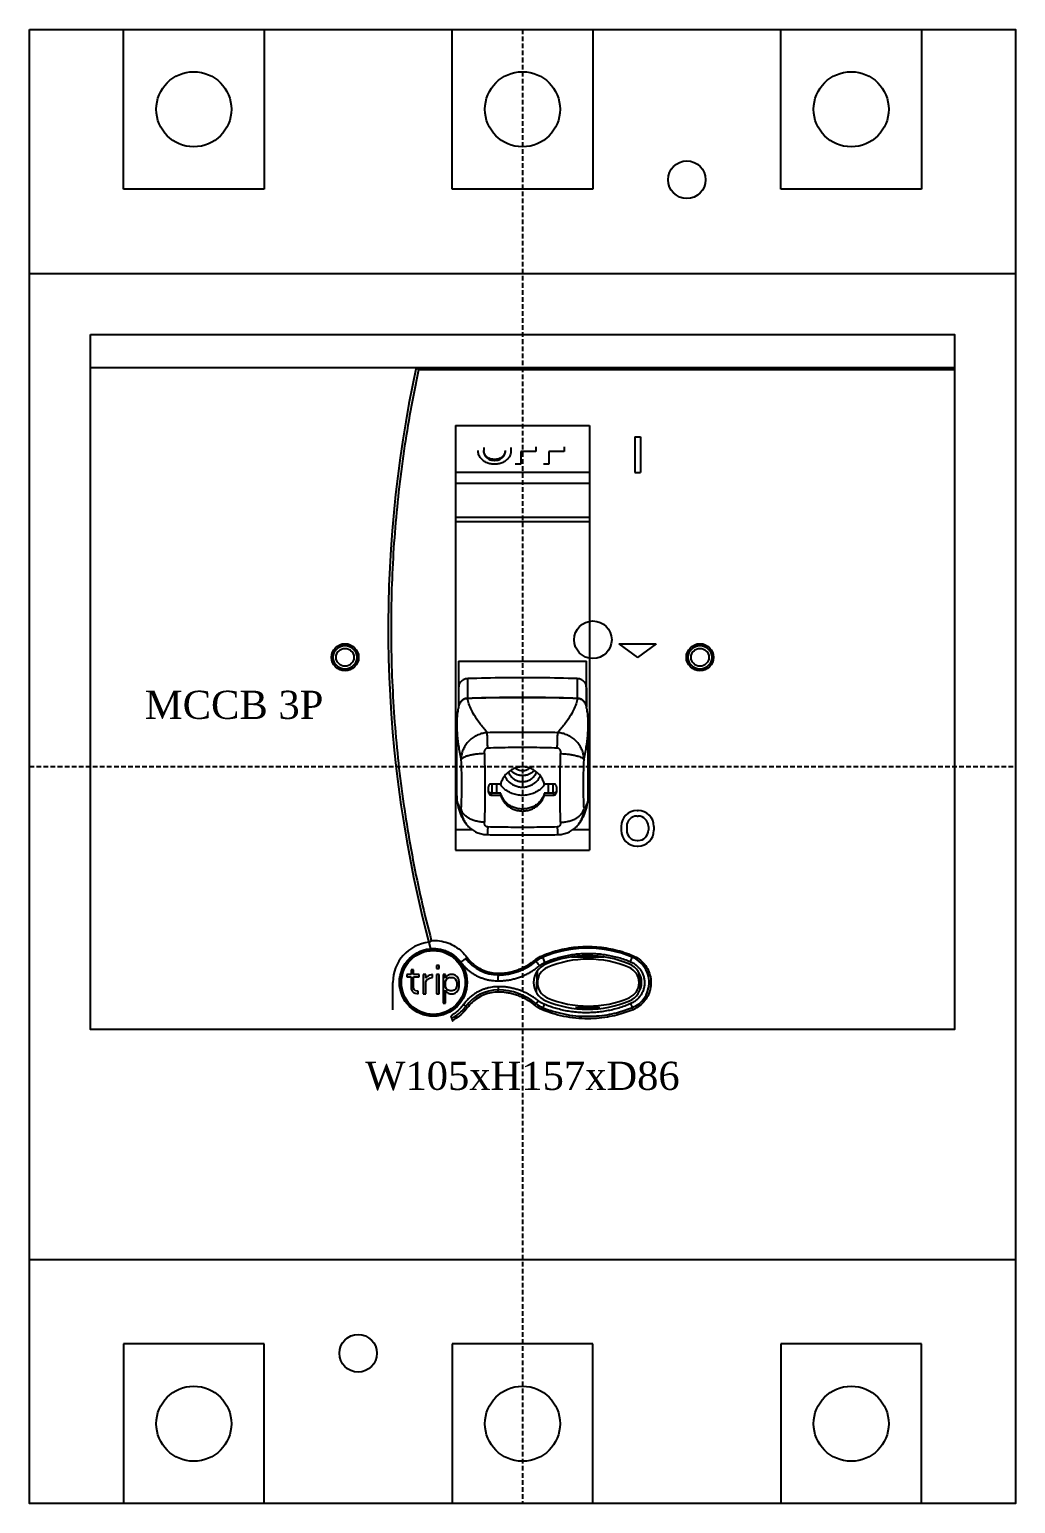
# Model space of a CAD drawing. Extents: x 0 to 105, y 0 to 157.
import ezdxf
from ezdxf.enums import TextEntityAlignment as Align

# ---------------------------------------------------------------- set-up
doc = ezdxf.new("R2010")
doc.units = 0
doc.linetypes.add('DASHED', pattern=[0.75, 0.5, -0.25])
doc.layers.add('--4N-THT. MCB-MCCB-ACB', color=124, linetype='CONTINUOUS')
doc.layers.add('--8N-THT. FIXING HOLE', color=4, linetype='CONTINUOUS')
doc.styles.add('VNI-TNR-DIM', font='times.ttf')

# ---------------------------------------------------------------- blocks, each defined once
blk = doc.blocks.new('06 - N - SC MCCB NSX100~250BFNH 3 PHASE')
at = {"layer": '--4N-THT. MCB-MCCB-ACB'}
for p, q in [((-42.5, 61.5), (-42.5, 78.5)), ((-27.5, 78.5), (-27.5, 61.5)), ((-7.5, 61.5), (-7.5, 78.5)), ((7.5, 78.5), (7.5, 61.5)), ((27.5, 61.5), (27.5, 78.5)), ((42.5, 78.5), (42.5, 61.5)), ((-27.5, 61.5), (-42.5, 61.5)), ((7.5, 61.5), (-7.5, 61.5)), ((42.5, 61.5), (27.5, 61.5)), ((-52.5, 52.52), (52.5, 52.52)), ((-46, 42.5), (46, 42.5)), ((46, 42.24), (-11.07, 42.24)), ((-7.12, 36.31), (-7.12, -8.9)), ((-7.12, 36.31), (7.13, 36.31)), ((7.13, 36.31), (7.13, -8.9)), ((11.95, 35.12), (11.95, 31.32)), ((11.95, 35.12), (12.55, 35.12)), ((12.55, 35.12), (12.55, 31.32)), ((-4.13, 33.98), (-4.13, 33.64)), ((-1.23, 33.98), (-1.23, 33.64)), ((-0.18, 33.55), (-0.18, 32.2)), ((1.42, 33.55), (-0.18, 33.55)), ((1.42, 34.06), (1.42, 33.55)), ((2.82, 33.55), (2.82, 32.2)), ((4.42, 33.55), (2.82, 33.55)), ((4.42, 34.06), (4.42, 33.55)), ((-3.03, 32.71), (-3.03, 32.6)), ((-2.93, 32.71), (-3.03, 32.71)), ((-2.93, 32.6), (-3.03, 32.6)), ((-2.93, 32.2), (-3.03, 32.2)), ((-2.93, 32.6), (-2.93, 32.71)), ((-0.18, 32.2), (-0.78, 32.2)), ((2.82, 32.2), (2.22, 32.2)), ((7.13, 31.33), (-7.12, 31.33)), ((7.13, 30.15), (-7.12, 30.15)), ((11.95, 31.32), (12.55, 31.32)), ((7.13, 26.52), (-7.12, 26.52)), ((-7.12, 26.11), (7.13, 26.11)), ((10.25, 13.06), (14.25, 13.06)), ((10.25, 13.06), (12.25, 11.61)), ((14.25, 13.06), (12.25, 11.61)), ((-6.82, 11.23), (-6.82, 6.29)), ((-6.82, 11.23), (6.83, 11.23)), ((6.83, 6.29), (6.83, 11.23)), ((-6.8, 8.21), (-6.82, 8.21)), ((-6.82, 8.18), (-6.8, 8.18)), ((-6.8, 8.38), (-6.8, 6.37)), ((6.8, 8.38), (6.8, 6.37)), ((6.83, 8.21), (6.8, 8.21)), ((6.8, 8.18), (6.83, 8.18)), ((-7, -3.11), (-7, 4.43)), ((7, -3.11), (7, 4.43)), ((7, 4.43), (7, 4.43)), ((-3.62, -2.75), (-3.62, -2.16)), ((-2.32, -1.87), (-3.32, -1.87)), ((-3.32, -2.84), (-3.32, -3.04)), ((-2.32, -2.84), (-3.32, -2.84)), ((-3.32, -3.04), (-2.32, -3.04)), ((-3.25, -1.87), (-3.25, -2.84)), ((-2.75, -2.84), (-2.75, -1.87)), ((-2.32, -3.04), (-2.32, -2.84)), ((3.32, -1.87), (2.32, -1.87)), ((3.32, -2.84), (2.32, -2.84)), ((2.32, -2.84), (2.32, -3.04)), ((2.32, -3.04), (3.32, -3.04)), ((2.75, -1.87), (2.75, -2.84)), ((3.25, -2.84), (3.25, -1.87)), ((3.32, -3.04), (3.32, -2.84)), ((3.62, -2.16), (3.62, -2.75)), ((12.2, -4.68), (12.3, -4.68)), ((-6, -6.1), (-6, -6.1)), ((6, -6.1), (6, -6.1)), ((12.2, -5.28), (12.3, -5.28)), ((-5.31, -6.76), (-7.12, -6.76)), ((7.13, -6.76), (5.31, -6.76)), ((10.5, -6.38), (10.5, -6.78)), ((11.1, -6.38), (11.1, -6.78)), ((13.4, -6.38), (13.4, -6.78)), ((14, -6.38), (14, -6.78)), ((-7.12, -8.9), (7.13, -8.9)), ((12.2, -7.88), (12.3, -7.88)), ((12.2, -8.48), (12.3, -8.48)), ((8.65, -20.32), (5.21, -20.32)), ((-11.6, -21.65), (-11.87, -21.65)), ((-11.87, -21.65), (-11.87, -22.16)), ((-11.6, -22.16), (-11.6, -21.65)), ((-8.89, -21.2), (-9.16, -21.2)), ((-9.16, -21.2), (-9.16, -21.52)), ((-9.16, -21.52), (-8.89, -21.52)), ((-8.89, -21.52), (-8.89, -21.2)), ((1.49, -24.07), (1.61, -21.74)), ((1.6, -21.93), (1.49, -21.93)), ((-13.8, -25.9), (-13.8, -23)), ((-11.87, -22.16), (-12.3, -22.16)), ((-12.3, -22.16), (-12.3, -22.41)), ((-12.3, -22.41), (-11.87, -22.41)), ((-11.87, -22.41), (-11.87, -23.69)), ((-11, -22.16), (-11.6, -22.16)), ((-11.6, -22.41), (-11, -22.41)), ((-11.6, -23.56), (-11.6, -22.41)), ((-11, -22.41), (-11, -22.16)), ((-10.3, -22.16), (-10.57, -22.16)), ((-10.57, -22.16), (-10.57, -24.2)), ((-10.3, -22.54), (-10.3, -22.16)), ((-10.19, -22.41), (-10.3, -22.54)), ((-10.3, -22.92), (-10.14, -22.67)), ((-10.3, -24.2), (-10.3, -22.92)), ((-10.03, -22.29), (-10.19, -22.41)), ((-10.14, -22.67), (-9.92, -22.54)), ((-9.87, -22.22), (-10.03, -22.29)), ((-9.92, -22.54), (-9.6, -22.48)), ((-9.6, -22.16), (-9.87, -22.22)), ((-9.6, -22.48), (-9.6, -22.16)), ((-8.89, -22.16), (-9.16, -22.16)), ((-9.16, -22.16), (-9.16, -24.2)), ((-8.89, -24.2), (-8.89, -22.16)), ((-8.19, -22.16), (-8.46, -22.16)), ((-8.46, -22.16), (-8.46, -25.22)), ((-8.19, -22.54), (-8.19, -22.16)), ((-8.14, -22.41), (-8.19, -22.54)), ((-8.19, -22.86), (-8.08, -22.67)), ((-8.19, -23.5), (-8.19, -22.86)), ((-8.08, -23.69), (-8.19, -23.5)), ((-8.03, -22.29), (-8.14, -22.41)), ((-8.08, -22.67), (-7.92, -22.54)), ((-7.92, -22.22), (-8.03, -22.29)), ((-7.7, -22.16), (-7.92, -22.22)), ((-7.7, -22.48), (-7.92, -22.54)), ((-7.38, -22.16), (-7.7, -22.16)), ((-7.7, -22.48), (-7.38, -22.48)), ((-7.16, -22.22), (-7.38, -22.16)), ((-7.38, -22.48), (-7.16, -22.6)), ((-7, -22.35), (-7.16, -22.22)), ((-7.16, -22.6), (-7.06, -22.8)), ((-7.06, -22.8), (-7, -22.99)), ((-7, -23.37), (-7.06, -23.56)), ((-6.84, -22.54), (-7, -22.35)), ((-7, -22.99), (-7, -23.37)), ((-6.79, -22.67), (-6.84, -22.54)), ((-6.73, -22.92), (-6.79, -22.67)), ((-6.79, -23.69), (-6.73, -23.43)), ((-6.73, -23.43), (-6.73, -22.92)), ((-2.58, -22.02), (-2.58, -22.2)), ((12.4, -21.99), (12.5, -23.8)), ((-11.87, -23.69), (-11.76, -23.94)), ((-11.76, -23.94), (-11.6, -24.07)), ((-11.54, -23.75), (-11.6, -23.56)), ((-11.6, -24.07), (-11.43, -24.14)), ((-11.38, -23.88), (-11.54, -23.75)), ((-11.43, -24.14), (-11.11, -24.2)), ((-11.11, -23.94), (-11.38, -23.88)), ((-11.11, -24.2), (-11.11, -23.94)), ((-10.57, -24.2), (-10.3, -24.2)), ((-9.16, -24.2), (-8.89, -24.2)), ((-8.19, -23.82), (-8.14, -23.94)), ((-8.19, -25.22), (-8.19, -23.82)), ((-8.14, -23.94), (-8.03, -24.07)), ((-7.92, -23.82), (-8.08, -23.69)), ((-8.03, -24.07), (-7.92, -24.14)), ((-7.7, -23.88), (-7.92, -23.82)), ((-7.92, -24.14), (-7.7, -24.2)), ((-7.49, -23.88), (-7.7, -23.88)), ((-7.7, -24.2), (-7.38, -24.2)), ((-7.27, -23.82), (-7.49, -23.88)), ((-7.38, -24.2), (-7.16, -24.14)), ((-7.11, -23.69), (-7.27, -23.82)), ((-7.16, -24.14), (-7, -24.01)), ((-7.06, -23.56), (-7.11, -23.69)), ((-7, -24.01), (-6.79, -23.69)), ((-2.58, -24.03), (-2.58, -23.8)), ((-8.46, -25.22), (-8.19, -25.22)), ((8.22, -25.72), (5.64, -25.72)), ((-7.43, -27.18), (-7.42, -27.2)), ((-52.5, -52.51), (52.5, -52.51)), ((-27.5, -61.5), (-42.5, -61.5)), ((-42.5, -61.5), (-42.5, -78.5)), ((-27.5, -78.5), (-27.5, -61.5)), ((7.5, -61.5), (-7.5, -61.5)), ((-7.5, -61.5), (-7.5, -78.5)), ((7.5, -78.5), (7.5, -61.5)), ((42.5, -61.5), (27.5, -61.5)), ((27.5, -61.5), (27.5, -78.5)), ((42.5, -78.5), (42.5, -61.5))]:
    blk.add_line(p, q, dxfattribs=at)
at = {"layer": '--4N-THT. MCB-MCCB-ACB', "color": 6, "linetype": 'DASHED'}
for p, q in [((0, 78.5), (0, -78.5)), ((-52.5, 0), (52.5, 0))]:
    blk.add_line(p, q, dxfattribs=at)
at = {"layer": '--4N-THT. MCB-MCCB-ACB', "ltscale": 5}
blk.add_lwpolyline([(-52.5, 78.5), (52.5, 78.5), (52.5, -78.5), (-52.5, -78.5)], close=True, dxfattribs=at)
at = {"layer": '--4N-THT. MCB-MCCB-ACB', "color": 1}
blk.add_lwpolyline([(-46, 46), (46, 46), (46, -28), (-46, -28)], close=True, dxfattribs=at)
at = {"layer": '--4N-THT. MCB-MCCB-ACB'}
for centre, radius in [((-35, 70), 4), ((0, 70), 4), ((35, 70), 4), ((-18.9, 11.63), 1.45), ((-18.9, 11.63), 1.25), ((-18.9, 11.63), 0.95), ((18.9, 11.63), 1.45), ((18.9, 11.63), 1.25), ((18.9, 11.63), 0.95), ((-9.5, -23), 3.6), ((-9.5, -23), 3.5), ((-9.5, -23), 3.4), ((-35, -70), 4), ((0, -70), 4), ((35, -70), 4)]:
    blk.add_circle(centre, radius, dxfattribs=at)
at = {"layer": '--4N-THT. MCB-MCCB-ACB', "color": 6}
blk.add_circle((7.5, 13.5), 2, dxfattribs=at)
at = {"layer": '--4N-THT. MCB-MCCB-ACB'}
for centre, radius, start, end in [((116.7, 14.7), 131, 167.7479, 195.0927), ((12.2, -6.38), 1.7, 90, 180), ((12.3, -6.38), 1.7, 0, 90), ((12.2, -6.38), 1.1, 90, 180), ((12.3, -6.38), 1.1, 0, 90), ((12.2, -6.78), 1.7, 180, 270), ((12.2, -6.78), 1.1, 180, 270), ((12.3, -6.78), 1.1, 270, 0), ((12.3, -6.78), 1.7, 270, 0), ((-9.5, -23), 4.3, 96.1943, 180), ((3.3, -23), 2.92, 112.7729, 129.6671), ((6.93, -31.65), 12.3, 67.2271, 112.7729), ((6.93, -31.65), 11.5, 67.2271, 112.7729), ((10.56, -23), 2.92, 301.2321, 67.2271), ((-2.58, -17.9), 4.3, 216.3718, 270), ((-2.58, -15.92), 6.28, 270, 309.6671), ((3.3, -23), 2.12, 112.7729, 247.2271), ((3.33, -23.02), 1.75, 113.0029, 246.9971), ((7, -31.67), 11.15, 66.9971, 113.0029), ((10.67, -23.02), 1.75, 293.0029, 66.9971), ((10.56, -23), 2.12, 292.7729, 67.2271), ((-2.58, -28.1), 4.3, 90, 143.6282), ((-2.58, -30.08), 6.28, 50.3329, 90), ((6.93, -14.35), 11.5, 247.2271, 292.7729), ((7, -14.37), 11.15, 246.9971, 293.0029), ((116.7, 14.7), 131, 198.3494, 198.6429), ((-9.5, -23), 4.3, 302.27, 323.6282), ((3.3, -23), 2.92, 230.3329, 247.2271), ((6.93, -14.35), 12.3, 247.2271, 251.1412)]:
    blk.add_arc(centre, radius, start, end, dxfattribs=at)
for points, knots in [([(-11.31, 42.5), (-11.29, 42.5), (-11.25, 42.43), (-11.17, 42.36), (-11.11, 42.28), (-11.07, 42.24)], [0, 0, 0, 0, 0.0650779, 0.1949253, 0.3517459, 0.3517459, 0.3517459, 0.3517459]), ([(-11.07, 42.24), (-11.69, 39.38), (-12.73, 33.62), (-13.7, 24.91), (-14.09, 16.17), (-13.89, 7.43), (-13.12, -1.29), (-11.76, -9.97), (-10.46, -15.69), (-9.71, -18.53)], [0, 0, 0, 0, 8.784619, 17.538219, 26.275587, 35.009909, 43.755075, 52.525371, 61.333757, 61.333757, 61.333757, 61.333757]), ([(-3.03, 32.2), (-3.18, 32.2), (-3.47, 32.23), (-3.88, 32.38), (-4.24, 32.6), (-4.51, 32.9), (-4.69, 33.26), (-4.73, 33.51), (-4.73, 33.64)], [0, 0, 0, 0, 0.442714, 0.87718, 1.296976, 1.699166, 2.085462, 2.462276, 2.462276, 2.462276, 2.462276]), ([(-3.03, 32.71), (-3.12, 32.71), (-3.32, 32.73), (-3.58, 32.82), (-3.81, 32.97), (-3.99, 33.17), (-4.1, 33.39), (-4.13, 33.56), (-4.13, 33.64)], [0, 0, 0, 0, 0.28723, 0.568172, 0.839135, 1.098727, 1.348473, 1.592842, 1.592842, 1.592842, 1.592842]), ([(-4.13, 33.54), (-4.13, 33.45), (-4.1, 33.29), (-3.99, 33.06), (-3.81, 32.87), (-3.58, 32.72), (-3.32, 32.63), (-3.12, 32.6), (-3.03, 32.6)], [0, 0, 0, 0, 0.244351, 0.494085, 0.753671, 1.024637, 1.305591, 1.592842, 1.592842, 1.592842, 1.592842]), ([(-1.23, 33.54), (-1.24, 33.44), (-1.28, 33.23), (-1.44, 32.9), (-1.72, 32.6), (-2.08, 32.38), (-2.49, 32.23), (-2.78, 32.2), (-2.93, 32.2)], [0, 0, 0, 0, 0.275724, 0.662019, 1.06421, 1.484005, 1.918471, 2.361185, 2.361185, 2.361185, 2.361185]), ([(-1.84, 33.54), (-1.84, 33.49), (-1.87, 33.36), (-1.97, 33.17), (-2.15, 32.97), (-2.38, 32.82), (-2.64, 32.73), (-2.83, 32.71), (-2.93, 32.71)], [0, 0, 0, 0, 0.139654, 0.389388, 0.648975, 0.919941, 1.200894, 1.488146, 1.488146, 1.488146, 1.488146]), ([(-2.93, 32.6), (-2.83, 32.6), (-2.64, 32.63), (-2.38, 32.72), (-2.15, 32.87), (-1.97, 33.06), (-1.86, 33.29), (-1.83, 33.45), (-1.83, 33.54)], [0, 0, 0, 0, 0.28723, 0.568172, 0.839135, 1.098727, 1.348473, 1.592842, 1.592842, 1.592842, 1.592842]), ([(5.83, 9.36), (4.54, 9.4), (1.94, 9.46), (-1.94, 9.46), (-4.54, 9.4), (-5.83, 9.36)], [0, 0, 0, 0, 3.888918, 7.777655, 11.666573, 11.666573, 11.666573, 11.666573]), ([(-5.83, 9.36), (-5.92, 9.36), (-6.09, 9.33), (-6.32, 9.23), (-6.53, 9.07), (-6.68, 8.87), (-6.78, 8.64), (-6.8, 8.47), (-6.8, 8.38)], [0, 0, 0, 0, 0.25612, 0.510972, 0.764267, 1.016285, 1.267624, 1.519346, 1.519346, 1.519346, 1.519346]), ([(-5.83, 7.27), (-5.83, 7.5), (-5.83, 7.97), (-5.83, 8.67), (-5.83, 9.13), (-5.83, 9.36)], [0, 0, 0, 0, 0.69768, 1.39536, 2.093039, 2.093039, 2.093039, 2.093039]), ([(6.8, 8.38), (6.8, 8.47), (6.78, 8.64), (6.68, 8.87), (6.53, 9.07), (6.32, 9.23), (6.09, 9.33), (5.92, 9.36), (5.83, 9.36)], [0, 0, 0, 0, 0.251704, 0.503032, 0.755046, 1.008344, 1.263208, 1.519346, 1.519346, 1.519346, 1.519346]), ([(5.83, 9.36), (5.83, 9.13), (5.83, 8.67), (5.83, 7.97), (5.83, 7.5), (5.83, 7.27)], [0, 0, 0, 0, 0.69768, 1.39536, 2.093039, 2.093039, 2.093039, 2.093039]), ([(-6.82, 6.3), (-6.86, 6.12), (-6.94, 5.66), (-6.99, 5.04), (-7, 4.59), (-7, 4.43)], [0, 0, 0, 0, 0.529794, 1.398581, 1.875323, 1.875323, 1.875323, 1.875323]), ([(-5.84, 7.26), (-5.91, 7.26), (-6.06, 7.24), (-6.26, 7.16), (-6.44, 7.04), (-6.6, 6.89), (-6.71, 6.71), (-6.75, 6.59), (-6.77, 6.53)], [0, 0, 0, 0, 0.219299, 0.437104, 0.653534, 0.86884, 1.083438, 1.27096, 1.27096, 1.27096, 1.27096]), ([(-6.7, 6.73), (-6.69, 6.74), (-6.66, 6.79), (-6.64, 6.83), (-6.62, 6.85)], [0, 0, 0, 0, 0.0522537, 0.1481644, 0.1481644, 0.1481644, 0.1481644]), ([(-6.58, 6.91), (-6.56, 6.93), (-6.52, 6.97), (-6.48, 7.01), (-6.46, 7.03)], [0, 0, 0, 0, 0.0846222, 0.1705043, 0.1705043, 0.1705043, 0.1705043]), ([(-6.43, 7.06), (-6.39, 7.08), (-6.29, 7.16), (-6.09, 7.24), (-5.92, 7.27), (-5.84, 7.27)], [0, 0, 0, 0, 0.128791, 0.383645, 0.6345907, 0.6345907, 0.6345907, 0.6345907]), ([(5.84, 7.26), (4.54, 7.3), (1.95, 7.36), (-1.95, 7.36), (-4.54, 7.3), (-5.84, 7.26)], [0, 0, 0, 0, 3.891349, 7.782772, 11.674143, 11.674143, 11.674143, 11.674143]), ([(-3.75, 3.6), (-4, 3.89), (-4.44, 4.43), (-5.01, 5.24), (-5.43, 5.98), (-5.72, 6.64), (-5.82, 7.06), (-5.84, 7.26)], [0, 0, 0, 0, 1.129232, 2.113266, 2.956934, 3.668569, 4.263125, 4.263125, 4.263125, 4.263125]), ([(-5.83, 7.27), (-4.54, 7.31), (-1.94, 7.37), (1.94, 7.37), (4.54, 7.31), (5.83, 7.27)], [0, 0, 0, 0, 3.888958, 7.777734, 11.666692, 11.666692, 11.666692, 11.666692]), ([(5.84, 7.26), (5.82, 7.06), (5.72, 6.64), (5.43, 5.98), (5.01, 5.24), (4.44, 4.43), (4, 3.89), (3.75, 3.6)], [0, 0, 0, 0, 0.594657, 1.306293, 2.149963, 3.133999, 4.263355, 4.263355, 4.263355, 4.263355]), ([(5.84, 7.27), (5.92, 7.27), (6.09, 7.24), (6.29, 7.16), (6.39, 7.08), (6.43, 7.06)], [0, 0, 0, 0, 0.2509485, 0.5057915, 0.6346003, 0.6346003, 0.6346003, 0.6346003]), ([(6.77, 6.53), (6.75, 6.59), (6.71, 6.71), (6.6, 6.89), (6.44, 7.04), (6.26, 7.16), (6.05, 7.24), (5.91, 7.26), (5.84, 7.26)], [0, 0, 0, 0, 0.187521, 0.402119, 0.617425, 0.833855, 1.05166, 1.270981, 1.270981, 1.270981, 1.270981]), ([(6.46, 7.03), (6.48, 7.01), (6.52, 6.97), (6.56, 6.93), (6.58, 6.91)], [0, 0, 0, 0, 0.0858492, 0.1704801, 0.1704801, 0.1704801, 0.1704801]), ([(6.62, 6.85), (6.64, 6.83), (6.66, 6.79), (6.69, 6.74), (6.7, 6.73)], [0, 0, 0, 0, 0.0958731, 0.1481341, 0.1481341, 0.1481341, 0.1481341]), ([(7, 4.43), (7, 4.59), (6.99, 5.04), (6.94, 5.66), (6.86, 6.12), (6.82, 6.3)], [0, 0, 0, 0, 0.476842, 1.344774, 1.872989, 1.872989, 1.872989, 1.872989]), ([(-7, 4.43), (-7, 4.05), (-6.96, 3.26), (-6.8, 2.01), (-6.64, 1.15), (-6.55, 0.69)], [0, 0, 0, 0, 1.1302, 2.382865, 3.77156, 3.77156, 3.77156, 3.77156]), ([(-3.75, 3.6), (-3.92, 3.59), (-4.24, 3.54), (-4.72, 3.39), (-5.16, 3.17), (-5.55, 2.87), (-5.9, 2.51), (-6.18, 2.11), (-6.39, 1.66), (-6.51, 1.18), (-6.54, 0.86), (-6.55, 0.69)], [0, 0, 0, 0, 0.491164, 0.983883, 1.477785, 1.971462, 2.46483, 2.958319, 3.450422, 3.941132, 4.42768, 4.42768, 4.42768, 4.42768]), ([(3.75, 3.6), (2.92, 3.62), (1.25, 3.64), (-1.25, 3.64), (-2.92, 3.62), (-3.75, 3.6)], [0, 0, 0, 0, 2.502723, 5.005482, 7.508204, 7.508204, 7.508204, 7.508204]), ([(-3.7, 1.99), (-3.71, 2.12), (-3.71, 2.36), (-3.72, 2.7), (-3.73, 3), (-3.74, 3.25), (-3.75, 3.45), (-3.75, 3.56), (-3.75, 3.6)], [0, 0, 0, 0, 0.381532, 0.724782, 1.027538, 1.281396, 1.476774, 1.607125, 1.607125, 1.607125, 1.607125]), ([(3.7, 1.99), (3.71, 2.12), (3.71, 2.36), (3.72, 2.71), (3.73, 3), (3.74, 3.25), (3.75, 3.45), (3.75, 3.56), (3.75, 3.6)], [0, 0, 0, 0, 0.385203, 0.726833, 1.028239, 1.281612, 1.476865, 1.607121, 1.607121, 1.607121, 1.607121]), ([(6.55, 0.69), (6.54, 0.86), (6.51, 1.18), (6.39, 1.66), (6.18, 2.11), (5.9, 2.51), (5.55, 2.87), (5.16, 3.17), (4.71, 3.39), (4.24, 3.54), (3.92, 3.59), (3.75, 3.6)], [0, 0, 0, 0, 0.485717, 0.976523, 1.468878, 1.962687, 2.456353, 2.950217, 3.444102, 3.936512, 4.426636, 4.426636, 4.426636, 4.426636]), ([(6.55, 0.69), (6.64, 1.15), (6.8, 2.01), (6.96, 3.26), (7, 4.06), (7, 4.43)], [0, 0, 0, 0, 1.388569, 2.64124, 3.771452, 3.771452, 3.771452, 3.771452]), ([(-4.05, 1.37), (-4.05, 1.43), (-4.05, 1.53), (-4.02, 1.66), (-3.98, 1.78), (-3.93, 1.86), (-3.86, 1.93), (-3.79, 1.98), (-3.73, 1.99), (-3.7, 1.99)], [0, 0, 0, 0, 0.161065, 0.3013534, 0.4191599, 0.5163866, 0.6052558, 0.6995118, 0.7790677, 0.7790677, 0.7790677, 0.7790677]), ([(-3.7, 1.99), (-2.88, 2.02), (-1.23, 2.06), (1.23, 2.06), (2.88, 2.02), (3.7, 1.99)], [0, 0, 0, 0, 2.468898, 4.937873, 7.406771, 7.406771, 7.406771, 7.406771]), ([(3.7, 1.99), (3.73, 1.99), (3.79, 1.98), (3.86, 1.93), (3.93, 1.86), (3.98, 1.77), (4.02, 1.66), (4.05, 1.53), (4.05, 1.43), (4.05, 1.37)], [0, 0, 0, 0, 0.0810268, 0.1765034, 0.2651406, 0.3626497, 0.4802444, 0.6196479, 0.7785769, 0.7785769, 0.7785769, 0.7785769]), ([(-4.05, 1.37), (-4.21, 1.37), (-4.51, 1.35), (-4.95, 1.31), (-5.36, 1.24), (-5.72, 1.16), (-6.04, 1.07), (-6.28, 0.96), (-6.46, 0.84), (-6.53, 0.74), (-6.55, 0.69)], [0, 0, 0, 0, 0.466326, 0.912058, 1.324926, 1.702658, 2.033233, 2.306372, 2.513872, 2.660628, 2.660628, 2.660628, 2.660628]), ([(-6.55, 0.69), (-6.54, 0.4), (-6.52, -0.2), (-6.5, -1.1), (-6.5, -1.99), (-6.5, -2.85), (-6.52, -3.67), (-6.54, -4.19), (-6.55, -4.44)], [0, 0, 0, 0, 0.889013, 1.793774, 2.692359, 3.563073, 4.38491, 5.13867, 5.13867, 5.13867, 5.13867]), ([(-4.05, 1.37), (-4.04, 1.01), (-4.03, 0.28), (-4.01, -0.81), (-4.01, -1.91), (-4.01, -2.98), (-4.01, -4.02), (-4.03, -5), (-4.04, -5.64), (-4.05, -5.94)], [0, 0, 0, 0, 1.082535, 2.184219, 3.285557, 4.36753, 5.411454, 6.399322, 7.314122, 7.314122, 7.314122, 7.314122]), ([(4.05, -5.94), (4.04, -5.64), (4.03, -5), (4.01, -4.02), (4.01, -2.98), (4.01, -1.91), (4.01, -0.81), (4.03, 0.28), (4.04, 1.01), (4.05, 1.37)], [0, 0, 0, 0, 0.914414, 1.902283, 2.946208, 4.02818, 5.129519, 6.231202, 7.31421, 7.31421, 7.31421, 7.31421]), ([(4.05, 1.37), (4.21, 1.37), (4.51, 1.35), (4.95, 1.31), (5.36, 1.24), (5.72, 1.16), (6.04, 1.07), (6.28, 0.96), (6.46, 0.84), (6.53, 0.74), (6.55, 0.69)], [0, 0, 0, 0, 0.466325, 0.912056, 1.324924, 1.702656, 2.03323, 2.306369, 2.51387, 2.660616, 2.660616, 2.660616, 2.660616]), ([(6.55, -4.44), (6.53, -4.19), (6.52, -3.67), (6.5, -2.85), (6.5, -1.99), (6.5, -1.1), (6.52, -0.2), (6.54, 0.4), (6.55, 0.69)], [0, 0, 0, 0, 0.753084, 1.574921, 2.445635, 3.34422, 4.248982, 5.138793, 5.138793, 5.138793, 5.138793]), ([(0, -0.04), (-0.15, -0.04), (-0.45, -0.06), (-0.88, -0.19), (-1.29, -0.41), (-1.65, -0.69), (-1.95, -1.04), (-2.18, -1.43), (-2.29, -1.72), (-2.32, -1.87)], [0, 0, 0, 0, 0.444505, 0.897255, 1.350445, 1.806726, 2.266545, 2.725269, 3.175168, 3.175168, 3.175168, 3.175168]), ([(-1.91, -1), (-1.86, -1.1), (-1.74, -1.31), (-1.49, -1.6), (-1.17, -1.86), (-0.81, -2.05), (-0.41, -2.17), (-0.14, -2.2), (0, -2.2)], [0, 0, 0, 0, 0.320268, 0.726534, 1.134388, 1.543914, 1.955003, 2.367374, 2.367374, 2.367374, 2.367374]), ([(-1.5, -0.59), (-1.48, -0.63), (-1.42, -0.78), (-1.26, -1.03), (-1.01, -1.28), (-0.7, -1.46), (-0.36, -1.58), (-0.12, -1.61), (0, -1.61)], [0, 0, 0, 0, 0.143717, 0.49692, 0.851669, 1.207957, 1.565474, 1.923673, 1.923673, 1.923673, 1.923673]), ([(0, -0.98), (-0.1, -0.98), (-0.3, -0.97), (-0.58, -0.89), (-0.85, -0.77), (-1.08, -0.6), (-1.2, -0.47), (-1.26, -0.41)], [0, 0, 0, 0, 0.294307, 0.590256, 0.884542, 1.174096, 1.42698, 1.42698, 1.42698, 1.42698]), ([(-0.75, -0.18), (-0.71, -0.2), (-0.59, -0.3), (-0.34, -0.41), (-0.11, -0.44), (0, -0.44)], [0, 0, 0, 0, 0.1320968, 0.4688092, 0.806894, 0.806894, 0.806894, 0.806894]), ([(2.32, -1.87), (2.29, -1.72), (2.18, -1.44), (1.95, -1.04), (1.65, -0.69), (1.29, -0.41), (0.88, -0.19), (0.45, -0.06), (0.15, -0.04), (0, -0.04)], [0, 0, 0, 0, 0.446337, 0.90368, 1.363852, 1.821473, 2.276269, 2.730345, 3.17517, 3.17517, 3.17517, 3.17517]), ([(0, -0.44), (0.04, -0.44), (0.11, -0.44), (0.23, -0.42), (0.3, -0.4), (0.34, -0.39)], [0, 0, 0, 0, 0.1143712, 0.2286993, 0.3429397, 0.3429397, 0.3429397, 0.3429397]), ([(1.26, -0.41), (1.23, -0.44), (1.17, -0.51), (1.06, -0.61), (0.93, -0.71), (0.79, -0.79), (0.64, -0.86), (0.48, -0.92), (0.32, -0.95), (0.16, -0.98), (0.05, -0.98), (0, -0.98)], [0, 0, 0, 0, 0.128632, 0.286578, 0.447959, 0.611713, 0.776678, 0.941061, 1.104443, 1.266935, 1.428221, 1.428221, 1.428221, 1.428221]), ([(0, -1.61), (0.12, -1.61), (0.36, -1.58), (0.7, -1.46), (1.01, -1.28), (1.26, -1.03), (1.42, -0.78), (1.48, -0.63), (1.5, -0.59)], [0, 0, 0, 0, 0.358198, 0.715716, 1.072004, 1.426753, 1.779956, 1.92354, 1.92354, 1.92354, 1.92354]), ([(0, -2.2), (0.14, -2.2), (0.41, -2.17), (0.81, -2.05), (1.17, -1.86), (1.49, -1.6), (1.74, -1.31), (1.86, -1.1), (1.9, -1)], [0, 0, 0, 0, 0.412386, 0.823485, 1.233018, 1.640874, 2.047138, 2.367014, 2.367014, 2.367014, 2.367014]), ([(0.34, -0.39), (0.4, -0.38), (0.51, -0.33), (0.65, -0.25), (0.72, -0.19), (0.75, -0.17)], [0, 0, 0, 0, 0.1862271, 0.3719959, 0.4702039, 0.4702039, 0.4702039, 0.4702039]), ([(-7, -3.11), (-7, -3.32), (-6.97, -3.81), (-6.81, -4.57), (-6.48, -5.38), (-6.17, -5.87), (-6, -6.1)], [0, 0, 0, 0, 0.61632, 1.461562, 2.341298, 3.201549, 3.201549, 3.201549, 3.201549]), ([(-6.55, -4.44), (-6.65, -4.36), (-6.83, -4.12), (-6.97, -3.66), (-7, -3.31), (-7, -3.12)], [0, 0, 0, 0, 0.402127, 0.869328, 1.437821, 1.437821, 1.437821, 1.437821]), ([(-3.57, -1.99), (-3.59, -2.02), (-3.61, -2.07), (-3.62, -2.13), (-3.62, -2.16)], [0, 0, 0, 0, 0.0884112, 0.1811091, 0.1811091, 0.1811091, 0.1811091]), ([(-3.57, -2.72), (-3.59, -2.7), (-3.61, -2.64), (-3.62, -2.58), (-3.62, -2.55)], [0, 0, 0, 0, 0.0893722, 0.1803403, 0.1803403, 0.1803403, 0.1803403]), ([(-3.62, -2.75), (-3.62, -2.78), (-3.61, -2.84), (-3.57, -2.92), (-3.5, -2.99), (-3.42, -3.03), (-3.36, -3.04), (-3.32, -3.04)], [0, 0, 0, 0, 0.0911569, 0.1832129, 0.2753921, 0.3688217, 0.4623011, 0.4623011, 0.4623011, 0.4623011]), ([(-3.32, -1.87), (-3.36, -1.87), (-3.42, -1.87), (-3.5, -1.92), (-3.55, -1.96), (-3.57, -1.99), (-3.57, -1.99)], [0, 0, 0, 0, 0.0935444, 0.1876523, 0.2809224, 0.2859632, 0.2859632, 0.2859632, 0.2859632]), ([(-3.32, -2.84), (-3.36, -2.84), (-3.42, -2.83), (-3.5, -2.79), (-3.55, -2.75), (-3.57, -2.72), (-3.57, -2.72)], [0, 0, 0, 0, 0.0936343, 0.1870805, 0.2791435, 0.2816744, 0.2816744, 0.2816744, 0.2816744]), ([(2.39, -1.92), (2.3, -2.03), (2.07, -2.29), (1.65, -2.62), (1.14, -2.88), (0.58, -3.04), (0, -3.1), (-0.58, -3.04), (-1.14, -2.88), (-1.65, -2.62), (-2.07, -2.29), (-2.3, -2.03), (-2.39, -1.92)], [0, 0, 0, 0, 0.43856, 1.01286, 1.588747, 2.165856, 2.743643, 3.321432, 3.898545, 4.474439, 5.048748, 5.487333, 5.487333, 5.487333, 5.487333]), ([(2.32, -2.84), (2.29, -2.98), (2.19, -3.25), (1.96, -3.62), (1.65, -3.94), (1.29, -4.21), (0.88, -4.39), (0.44, -4.51), (-0.01, -4.54), (-0.45, -4.51), (-0.88, -4.39), (-1.28, -4.21), (-1.64, -3.95), (-1.95, -3.63), (-2.18, -3.25), (-2.29, -2.98), (-2.32, -2.84)], [0, 0, 0, 0, 0.424214, 0.859548, 1.303264, 1.745291, 2.199116, 2.647913, 3.095021, 3.536784, 3.972702, 4.415664, 4.855625, 5.303267, 5.744832, 6.173143, 6.173143, 6.173143, 6.173143]), ([(-2.32, -3.04), (-2.29, -3.18), (-2.18, -3.45), (-1.95, -3.83), (-1.65, -4.15), (-1.29, -4.41), (-0.88, -4.6), (-0.45, -4.71), (-0.15, -4.74), (0, -4.74)], [0, 0, 0, 0, 0.431183, 0.869103, 1.310001, 1.752309, 2.197666, 2.647917, 3.092304, 3.092304, 3.092304, 3.092304]), ([(0, -4.74), (0.15, -4.74), (0.45, -4.71), (0.88, -4.6), (1.28, -4.41), (1.65, -4.15), (1.95, -3.83), (2.18, -3.46), (2.29, -3.18), (2.32, -3.04)], [0, 0, 0, 0, 0.444069, 0.893015, 1.336831, 1.777888, 2.21847, 2.657697, 3.092299, 3.092299, 3.092299, 3.092299]), ([(3.62, -2.16), (3.62, -2.13), (3.61, -2.07), (3.57, -1.98), (3.5, -1.92), (3.42, -1.87), (3.35, -1.87), (3.32, -1.87)], [0, 0, 0, 0, 0.0926518, 0.1862386, 0.2795335, 0.3734709, 0.4670129, 0.4670129, 0.4670129, 0.4670129]), ([(3.57, -2.72), (3.57, -2.72), (3.55, -2.75), (3.5, -2.79), (3.42, -2.83), (3.35, -2.84), (3.32, -2.84)], [0, 0, 0, 0, 0.0028576, 0.0949541, 0.1884512, 0.2817317, 0.2817317, 0.2817317, 0.2817317]), ([(3.32, -3.04), (3.35, -3.04), (3.42, -3.03), (3.5, -2.99), (3.57, -2.92), (3.61, -2.84), (3.62, -2.78), (3.62, -2.75)], [0, 0, 0, 0, 0.0934818, 0.1870805, 0.2792342, 0.371099, 0.4623012, 0.4623012, 0.4623012, 0.4623012]), ([(3.62, -2.55), (3.62, -2.58), (3.61, -2.64), (3.59, -2.7), (3.57, -2.72)], [0, 0, 0, 0, 0.0912522, 0.1802867, 0.1802867, 0.1802867, 0.1802867]), ([(6, -6.1), (6.17, -5.87), (6.48, -5.38), (6.81, -4.57), (6.97, -3.81), (7, -3.32), (7, -3.11)], [0, 0, 0, 0, 0.859821, 1.740253, 2.586101, 3.202226, 3.202226, 3.202226, 3.202226]), ([(7, -3.12), (7, -3.31), (6.97, -3.66), (6.83, -4.12), (6.65, -4.36), (6.55, -4.44)], [0, 0, 0, 0, 0.567886, 1.035085, 1.43725, 1.43725, 1.43725, 1.43725]), ([(-4.05, -5.94), (-4.21, -5.94), (-4.51, -5.91), (-4.96, -5.82), (-5.37, -5.69), (-5.73, -5.51), (-6.05, -5.29), (-6.31, -5.04), (-6.48, -4.75), (-6.53, -4.54), (-6.55, -4.44)], [0, 0, 0, 0, 0.467214, 0.919411, 1.348959, 1.759099, 2.144205, 2.501696, 2.830336, 3.133839, 3.133839, 3.133839, 3.133839]), ([(-6.55, -4.44), (-6.54, -4.61), (-6.52, -4.94), (-6.39, -5.41), (-6.21, -5.8), (-6.06, -6.02), (-6, -6.1)], [0, 0, 0, 0, 0.492198, 0.983366, 1.470801, 1.770408, 1.770408, 1.770408, 1.770408]), ([(4.05, -5.94), (4.21, -5.94), (4.51, -5.91), (4.96, -5.82), (5.37, -5.69), (5.73, -5.51), (6.05, -5.29), (6.3, -5.04), (6.48, -4.75), (6.53, -4.54), (6.55, -4.44)], [0, 0, 0, 0, 0.467215, 0.919412, 1.348961, 1.759101, 2.144207, 2.501698, 2.830338, 3.133864, 3.133864, 3.133864, 3.133864]), ([(6, -6.1), (6.06, -6.02), (6.21, -5.8), (6.39, -5.41), (6.52, -4.94), (6.54, -4.61), (6.55, -4.44)], [0, 0, 0, 0, 0.299739, 0.786925, 1.278014, 1.771095, 1.771095, 1.771095, 1.771095]), ([(-6, -6.1), (-6, -6.11), (-5.89, -6.25), (-5.65, -6.52), (-5.23, -6.84), (-4.75, -7.08), (-4.25, -7.22), (-3.91, -7.25), (-3.75, -7.26)], [0, 0, 0, 0, 0.013877, 0.542383, 1.07235, 1.60501, 2.140253, 2.621736, 2.621736, 2.621736, 2.621736]), ([(-3.7, -6.44), (-3.73, -6.44), (-3.79, -6.43), (-3.86, -6.39), (-3.93, -6.34), (-3.98, -6.27), (-4.02, -6.18), (-4.05, -6.07), (-4.05, -5.98), (-4.05, -5.94)], [0, 0, 0, 0, 0.080404, 0.1708591, 0.2499662, 0.3331538, 0.4304137, 0.5439252, 0.6733914, 0.6733914, 0.6733914, 0.6733914]), ([(4.05, -5.94), (4.05, -5.98), (4.05, -6.07), (4.02, -6.18), (3.98, -6.27), (3.93, -6.34), (3.86, -6.39), (3.79, -6.43), (3.73, -6.44), (3.7, -6.44)], [0, 0, 0, 0, 0.1312017, 0.2454478, 0.3429358, 0.4259673, 0.5054034, 0.5948228, 0.6737852, 0.6737852, 0.6737852, 0.6737852]), ([(3.75, -7.26), (3.91, -7.25), (4.25, -7.22), (4.75, -7.08), (5.23, -6.84), (5.65, -6.52), (5.89, -6.25), (6, -6.1), (6, -6.1)], [0, 0, 0, 0, 0.485707, 1.020462, 1.552542, 2.081869, 2.609734, 2.621678, 2.621678, 2.621678, 2.621678]), ([(-3.7, -6.44), (-3.71, -6.53), (-3.71, -6.71), (-3.72, -6.93), (-3.72, -7.11), (-3.75, -7.18), (-3.74, -7.26), (-3.75, -7.26)], [0, 0, 0, 0, 0.2877023, 0.5138159, 0.6815845, 0.7856817, 0.8210586, 0.8210586, 0.8210586, 0.8210586]), ([(-3.75, -7.26), (-2.92, -7.27), (-1.25, -7.29), (1.25, -7.29), (2.92, -7.27), (3.75, -7.26)], [0, 0, 0, 0, 2.484794, 5.014654, 7.495422, 7.495422, 7.495422, 7.495422]), ([(3.7, -6.44), (2.88, -6.46), (1.23, -6.49), (-1.23, -6.49), (-2.88, -6.46), (-3.7, -6.44)], [0, 0, 0, 0, 2.468674, 4.937649, 7.406323, 7.406323, 7.406323, 7.406323]), ([(3.7, -6.44), (3.71, -6.53), (3.71, -6.71), (3.72, -6.93), (3.72, -7.11), (3.75, -7.18), (3.74, -7.26), (3.75, -7.26)], [0, 0, 0, 0, 0.285109, 0.5125566, 0.6812385, 0.7856127, 0.8210576, 0.8210576, 0.8210576, 0.8210576]), ([(-9.71, -18.53), (-9.75, -18.56), (-9.8, -18.62), (-9.87, -18.69), (-9.92, -18.72), (-9.94, -18.72)], [0, 0, 0, 0, 0.1385935, 0.241239, 0.3015155, 0.3015155, 0.3015155, 0.3015155]), ([(-9.71, -18.53), (-9.42, -18.51), (-8.82, -18.54), (-7.95, -18.76), (-7.15, -19.15), (-6.45, -19.68), (-6.06, -20.11), (-5.9, -20.33)], [0, 0, 0, 0, 0.88722, 1.778182, 2.66895, 3.562949, 4.38389, 4.38389, 4.38389, 4.38389]), ([(-9.79, -19.41), (-9.7, -19.4), (-9.52, -19.39), (-9.26, -19.4), (-9, -19.42), (-8.74, -19.47), (-8.49, -19.53), (-8.24, -19.61), (-7.99, -19.71), (-7.76, -19.82), (-7.53, -19.95), (-7.31, -20.1), (-7.11, -20.27), (-6.92, -20.45), (-6.74, -20.64), (-6.63, -20.77), (-6.57, -20.84)], [0, 0, 0, 0, 0.269793, 0.530879, 0.792147, 1.053598, 1.315232, 1.577048, 1.839046, 2.101224, 2.36358, 2.626111, 2.888815, 3.151687, 3.414724, 3.67792, 3.67792, 3.67792, 3.67792]), ([(-5.88, -20.35), (-5.9, -20.37), (-5.95, -20.41), (-5.99, -20.43), (-6.03, -20.46), (-6.04, -20.45)], [0, 0, 0, 0, 0.0940344, 0.1619074, 0.1880515, 0.1880515, 0.1880515, 0.1880515]), ([(-5.88, -20.35), (-5.73, -20.56), (-5.38, -20.95), (-4.77, -21.42), (-4.08, -21.76), (-3.34, -21.98), (-2.83, -22.02), (-2.58, -22.02)], [0, 0, 0, 0, 0.766129, 1.53478, 2.304087, 3.070477, 3.832737, 3.832737, 3.832737, 3.832737]), ([(1.33, -20.61), (1.44, -20.51), (1.68, -20.34), (1.95, -20.21), (2.09, -20.15)], [0, 0, 0, 0, 0.4312512, 0.8906754, 0.8906754, 0.8906754, 0.8906754]), ([(2.09, -20.15), (2.7, -19.89), (3.97, -19.47), (5.94, -19.16), (7.93, -19.16), (9.89, -19.47), (11.16, -19.89), (11.77, -20.15)], [0, 0, 0, 0, 1.990472, 3.973668, 5.954454, 7.93729, 9.926485, 9.926485, 9.926485, 9.926485]), ([(2.09, -20.15), (2.1, -20.18), (2.12, -20.23), (2.15, -20.27), (2.16, -20.31), (2.17, -20.31)], [0, 0, 0, 0, 0.0906839, 0.1552832, 0.1789866, 0.1789866, 0.1789866, 0.1789866]), ([(2.4, -20.86), (2.37, -20.79), (2.32, -20.66), (2.23, -20.48), (2.22, -20.39), (2.16, -20.31), (2.17, -20.31)], [0, 0, 0, 0, 0.2269262, 0.4193045, 0.5478502, 0.5930232, 0.5930232, 0.5930232, 0.5930232]), ([(2.4, -20.86), (2.6, -20.77), (3.01, -20.6), (3.65, -20.39), (4.29, -20.22), (4.94, -20.08), (5.6, -19.98), (6.26, -19.92), (6.93, -19.9), (7.6, -19.91), (8.26, -19.96), (8.92, -20.05), (9.58, -20.18), (10.23, -20.34), (10.87, -20.54), (11.28, -20.7), (11.49, -20.79)], [0, 0, 0, 0, 0.664839, 1.330024, 1.995534, 2.661364, 3.3275, 3.993935, 4.660663, 5.327681, 5.994988, 6.662585, 7.330478, 7.998669, 8.667178, 9.336012, 9.336012, 9.336012, 9.336012]), ([(11.49, -20.79), (11.52, -20.72), (11.56, -20.62), (11.62, -20.45), (11.67, -20.39), (11.68, -20.3), (11.69, -20.31)], [0, 0, 0, 0, 0.1977162, 0.3653315, 0.4773304, 0.5166841, 0.5166841, 0.5166841, 0.5166841]), ([(11.77, -20.15), (11.76, -20.18), (11.74, -20.23), (11.71, -20.27), (11.7, -20.31), (11.69, -20.31)], [0, 0, 0, 0, 0.090702, 0.1553189, 0.1790309, 0.1790309, 0.1790309, 0.1790309]), ([(11.77, -20.15), (12, -20.25), (12.45, -20.5), (13, -21.03), (13.41, -21.68), (13.65, -22.41), (13.71, -23.18), (13.58, -23.93), (13.27, -24.64), (12.81, -25.23), (12.42, -25.55), (12.21, -25.67)], [0, 0, 0, 0, 0.760758, 1.522382, 2.282408, 3.04176, 3.801312, 4.561163, 5.321386, 6.082522, 6.803665, 6.803665, 6.803665, 6.803665]), ([(-6.57, -20.84), (-6.51, -20.79), (-6.38, -20.71), (-6.21, -20.56), (-6.11, -20.53), (-6.05, -20.44), (-6.04, -20.45)], [0, 0, 0, 0, 0.2544756, 0.4702093, 0.61436, 0.665006, 0.665006, 0.665006, 0.665006]), ([(-6.57, -20.84), (-6.5, -20.94), (-6.35, -21.13), (-6.11, -21.39), (-5.85, -21.63), (-5.57, -21.85), (-5.27, -22.06), (-4.97, -22.24), (-4.65, -22.4), (-4.32, -22.53), (-3.98, -22.64), (-3.63, -22.73), (-3.28, -22.79), (-2.93, -22.83), (-2.69, -22.83), (-2.58, -22.83)], [0, 0, 0, 0, 0.357884, 0.71578, 1.073243, 1.430421, 1.787273, 2.143818, 2.500055, 2.855988, 3.211617, 3.566944, 3.921968, 4.276687, 4.63106, 4.63106, 4.63106, 4.63106]), ([(-2.58, -22.02), (-2.45, -22.02), (-2.19, -22.02), (-1.77, -21.98), (-1.31, -21.9), (-0.83, -21.78), (-0.35, -21.61), (0.12, -21.4), (0.56, -21.16), (0.95, -20.9), (1.2, -20.72), (1.31, -20.62)], [0, 0, 0, 0, 0.368519, 0.793953, 1.262613, 1.760786, 2.274687, 2.790501, 3.294466, 3.772945, 4.211294, 4.211294, 4.211294, 4.211294]), ([(-2.58, -22.83), (-2.43, -22.83), (-2.14, -22.82), (-1.7, -22.78), (-1.27, -22.71), (-0.85, -22.61), (-0.43, -22.48), (-0.02, -22.33), (0.37, -22.16), (0.76, -21.96), (1.13, -21.73), (1.48, -21.49), (1.71, -21.31), (1.82, -21.21)], [0, 0, 0, 0, 0.43786, 0.875016, 1.311453, 1.747178, 2.182189, 2.616494, 3.050081, 3.482966, 3.915106, 4.346561, 4.777164, 4.777164, 4.777164, 4.777164]), ([(1.31, -20.62), (1.33, -20.65), (1.36, -20.69), (1.4, -20.72), (1.43, -20.76), (1.44, -20.75)], [0, 0, 0, 0, 0.0921415, 0.1581802, 0.183074, 0.183074, 0.183074, 0.183074]), ([(1.82, -21.21), (1.77, -21.16), (1.68, -21.05), (1.54, -20.9), (1.51, -20.82), (1.42, -20.76), (1.44, -20.75)], [0, 0, 0, 0, 0.2294977, 0.4240561, 0.5540582, 0.5997411, 0.5997411, 0.5997411, 0.5997411]), ([(1.82, -21.21), (1.86, -21.18), (1.95, -21.11), (2.09, -21.01), (2.24, -20.93), (2.35, -20.88), (2.4, -20.86)], [0, 0, 0, 0, 0.170985, 0.3420765, 0.5132974, 0.6846449, 0.6846449, 0.6846449, 0.6846449]), ([(11.49, -20.79), (11.55, -20.81), (11.67, -20.86), (11.84, -20.96), (12, -21.07), (12.15, -21.19), (12.3, -21.32), (12.43, -21.47), (12.55, -21.62), (12.65, -21.79), (12.75, -21.96), (12.83, -22.14), (12.89, -22.32), (12.94, -22.51), (12.97, -22.71), (12.99, -22.9), (12.99, -23.1), (12.98, -23.29), (12.95, -23.49), (12.9, -23.68), (12.84, -23.87), (12.76, -24.05), (12.67, -24.23), (12.57, -24.39), (12.45, -24.55), (12.32, -24.7), (12.18, -24.84), (12.03, -24.97), (11.86, -25.08), (11.69, -25.18), (11.57, -25.24), (11.51, -25.26)], [0, 0, 0, 0, 0.194413, 0.388948, 0.583628, 0.778452, 0.97342, 1.168534, 1.363795, 1.559204, 1.754761, 1.950466, 2.146321, 2.342326, 2.538481, 2.734787, 2.931243, 3.12785, 3.324608, 3.521516, 3.718574, 3.915782, 4.113139, 4.310645, 4.5083, 4.706102, 4.90405, 5.102145, 5.300383, 5.498768, 5.697296, 5.697296, 5.697296, 5.697296]), ([(-2.58, -23.45), (-2.69, -23.45), (-2.91, -23.46), (-3.24, -23.5), (-3.57, -23.56), (-3.89, -23.65), (-4.21, -23.76), (-4.52, -23.89), (-4.81, -24.04), (-5.1, -24.22), (-5.37, -24.41), (-5.63, -24.62), (-5.87, -24.85), (-6.09, -25.1), (-6.23, -25.27), (-6.29, -25.36)], [0, 0, 0, 0, 0.334124, 0.668413, 1.002442, 1.336342, 1.670071, 2.003642, 2.337052, 2.6703, 3.003386, 3.336311, 3.669072, 4.001668, 4.334059, 4.334059, 4.334059, 4.334059]), ([(-2.58, -22.83), (-2.58, -22.75), (-2.57, -22.61), (-2.59, -22.4), (-2.56, -22.3), (-2.59, -22.2), (-2.58, -22.2)], [0, 0, 0, 0, 0.2424574, 0.4480027, 0.5853451, 0.6335928, 0.6335928, 0.6335928, 0.6335928]), ([(1.68, -24.95), (1.57, -24.87), (1.35, -24.69), (1, -24.46), (0.63, -24.25), (0.26, -24.06), (-0.13, -23.9), (-0.52, -23.76), (-0.92, -23.65), (-1.33, -23.56), (-1.74, -23.49), (-2.16, -23.46), (-2.44, -23.45), (-2.58, -23.45)], [0, 0, 0, 0, 0.420671, 0.840867, 1.260576, 1.679809, 2.098563, 2.516852, 2.934669, 3.352033, 3.768913, 4.185369, 4.601256, 4.601256, 4.601256, 4.601256]), ([(-2.58, -23.45), (-2.58, -23.5), (-2.58, -23.58), (-2.57, -23.69), (-2.59, -23.75), (-2.57, -23.8), (-2.58, -23.8)], [0, 0, 0, 0, 0.1327773, 0.2453404, 0.3205534, 0.3469758, 0.3469758, 0.3469758, 0.3469758]), ([(-2.58, -24.03), (-2.83, -24.03), (-3.34, -24.07), (-4.08, -24.29), (-4.77, -24.64), (-5.38, -25.11), (-5.73, -25.49), (-5.88, -25.7)], [0, 0, 0, 0, 0.762118, 1.5284, 2.297638, 3.066253, 3.832737, 3.832737, 3.832737, 3.832737]), ([(1.31, -25.43), (1.19, -25.33), (0.94, -25.14), (0.54, -24.87), (0.09, -24.63), (-0.39, -24.43), (-0.87, -24.26), (-1.35, -24.15), (-1.8, -24.07), (-2.2, -24.03), (-2.46, -24.03), (-2.58, -24.03)], [0, 0, 0, 0, 0.453539, 0.943652, 1.455994, 1.976618, 2.491459, 2.98643, 3.447511, 3.86058, 4.211285, 4.211285, 4.211285, 4.211285]), ([(1.68, -24.95), (1.65, -24.99), (1.59, -25.06), (1.52, -25.16), (1.47, -25.19), (1.44, -25.25), (1.44, -25.25)], [0, 0, 0, 0, 0.1457385, 0.2692894, 0.3518448, 0.380852, 0.380852, 0.380852, 0.380852]), ([(2.32, -25.33), (2.26, -25.31), (2.15, -25.26), (1.98, -25.17), (1.83, -25.07), (1.73, -24.99), (1.68, -24.95)], [0, 0, 0, 0, 0.186624, 0.3733531, 0.5602106, 0.747193, 0.747193, 0.747193, 0.747193]), ([(-6.29, -25.36), (-6.34, -25.43), (-6.45, -25.57), (-6.62, -25.76), (-6.8, -25.94), (-6.99, -26.11), (-7.19, -26.26), (-7.31, -26.35), (-7.37, -26.38)], [0, 0, 0, 0, 0.257375, 0.514853, 0.772459, 1.0302, 1.288081, 1.495278, 1.495278, 1.495278, 1.495278]), ([(-7.1, -26.83), (-7.12, -26.8), (-7.16, -26.74), (-7.18, -26.69), (-7.21, -26.64), (-7.2, -26.64)], [0, 0, 0, 0, 0.1100057, 0.1936676, 0.2257991, 0.2257991, 0.2257991, 0.2257991]), ([(-5.88, -25.7), (-6.04, -25.92), (-6.41, -26.33), (-6.84, -26.67), (-7.07, -26.81)], [0, 0, 0, 0, 0.837511, 1.639596, 1.639596, 1.639596, 1.639596]), ([(-6.29, -25.36), (-6.26, -25.39), (-6.2, -25.43), (-6.11, -25.49), (-6.08, -25.53), (-6.03, -25.54), (-6.04, -25.55)], [0, 0, 0, 0, 0.1207597, 0.2231346, 0.2915402, 0.315572, 0.315572, 0.315572, 0.315572]), ([(-5.88, -25.7), (-5.91, -25.68), (-5.96, -25.64), (-6, -25.59), (-6.04, -25.56), (-6.04, -25.55)], [0, 0, 0, 0, 0.106895, 0.1874537, 0.2193721, 0.2193721, 0.2193721, 0.2193721]), ([(1.31, -25.43), (1.33, -25.4), (1.38, -25.35), (1.4, -25.3), (1.44, -25.25), (1.44, -25.25)], [0, 0, 0, 0, 0.1087828, 0.1911843, 0.2230951, 0.2230951, 0.2230951, 0.2230951]), ([(2.07, -25.89), (1.93, -25.84), (1.67, -25.7), (1.43, -25.53), (1.31, -25.43)], [0, 0, 0, 0, 0.431359, 0.8915136, 0.8915136, 0.8915136, 0.8915136]), ([(2.09, -25.9), (2.11, -25.87), (2.14, -25.81), (2.14, -25.75), (2.18, -25.7), (2.17, -25.69)], [0, 0, 0, 0, 0.1105907, 0.1947966, 0.2266509, 0.2266509, 0.2266509, 0.2266509]), ([(2.89, -26.21), (2.76, -26.16), (2.49, -26.06), (2.22, -25.96), (2.09, -25.9)], [0, 0, 0, 0, 0.425912, 0.8539606, 0.8539606, 0.8539606, 0.8539606]), ([(2.32, -25.33), (2.3, -25.38), (2.26, -25.46), (2.22, -25.58), (2.18, -25.63), (2.18, -25.69), (2.17, -25.69)], [0, 0, 0, 0, 0.1483102, 0.2740414, 0.3580537, 0.3875741, 0.3875741, 0.3875741, 0.3875741]), ([(3.07, -25.61), (3.03, -25.6), (2.78, -25.51), (2.53, -25.42), (2.32, -25.33)], [0, 0, 0, 0, 0.1274838, 0.803658, 0.803658, 0.803658, 0.803658]), ([(11.77, -25.9), (11.5, -26.02), (10.93, -26.23), (10.02, -26.5), (9, -26.71), (7.86, -26.85), (6.63, -26.88), (5.34, -26.79), (4.09, -26.57), (3.28, -26.34), (2.89, -26.21)], [0, 0, 0, 0, 0.872886, 1.812489, 2.847324, 4.00072, 5.250781, 6.5513, 7.846582, 9.074535, 9.074535, 9.074535, 9.074535]), ([(2.89, -26.21), (2.9, -26.17), (2.93, -26.11), (2.93, -26.05), (2.96, -25.99), (2.95, -25.99)], [0, 0, 0, 0, 0.1109726, 0.1955689, 0.2274374, 0.2274374, 0.2274374, 0.2274374]), ([(11.69, -25.69), (11.43, -25.8), (10.87, -26.01), (9.97, -26.28), (8.97, -26.49), (7.85, -26.63), (6.63, -26.66), (5.37, -26.57), (4.13, -26.35), (3.34, -26.12), (2.95, -25.99)], [0, 0, 0, 0, 0.859123, 1.783593, 2.801858, 3.936971, 5.167438, 6.447602, 7.722322, 8.930562, 8.930562, 8.930562, 8.930562]), ([(11.51, -25.26), (11.31, -25.35), (10.89, -25.52), (10.25, -25.73), (9.6, -25.91), (8.94, -26.04), (8.28, -26.14), (7.6, -26.21), (6.93, -26.23), (6.26, -26.22), (5.58, -26.17), (4.91, -26.08), (4.25, -25.95), (3.64, -25.79), (3.25, -25.67), (3.07, -25.61)], [0, 0, 0, 0, 0.672162, 1.344649, 2.017453, 2.690575, 3.364007, 4.037748, 4.711794, 5.386143, 6.060794, 6.735745, 7.410999, 8.086552, 8.634974, 8.634974, 8.634974, 8.634974]), ([(11.51, -25.26), (11.53, -25.32), (11.58, -25.42), (11.63, -25.54), (11.67, -25.63), (11.69, -25.68), (11.69, -25.69)], [0, 0, 0, 0, 0.1732252, 0.3213881, 0.4230539, 0.4635342, 0.4635342, 0.4635342, 0.4635342]), ([(11.77, -25.9), (11.75, -25.87), (11.73, -25.81), (11.71, -25.74), (11.69, -25.7), (11.69, -25.69)], [0, 0, 0, 0, 0.1081845, 0.1918877, 0.2264111, 0.2264111, 0.2264111, 0.2264111]), ([(12.18, -25.69), (12.16, -25.66), (12.12, -25.6), (12.1, -25.55), (12.07, -25.5), (12.07, -25.5)], [0, 0, 0, 0, 0.1098019, 0.1932188, 0.2251277, 0.2251277, 0.2251277, 0.2251277]), ([(-7.1, -26.83), (-7.12, -26.85), (-7.17, -26.88), (-7.22, -26.91), (-7.24, -26.92)], [0, 0, 0, 0, 0.0843457, 0.1673484, 0.1673484, 0.1673484, 0.1673484])]:
    blk.add_open_spline(points, degree=3, knots=knots, dxfattribs=at)
for points in [[(-1.83, 33.64), (-1.83, 33.61), (-1.83, 33.57), (-1.84, 33.54)], [(-1.23, 33.64), (-1.23, 33.6), (-1.23, 33.57), (-1.23, 33.54)], [(-6.77, 6.53), (-6.79, 6.45), (-6.81, 6.37), (-6.82, 6.3)], [(-6.77, 6.54), (-6.76, 6.56), (-6.75, 6.58), (-6.75, 6.61)], [(-6.77, 6.53), (-6.77, 6.53), (-6.77, 6.54), (-6.77, 6.54)], [(-6.75, 6.61), (-6.73, 6.65), (-6.72, 6.69), (-6.7, 6.73)], [(-6.62, 6.85), (-6.61, 6.87), (-6.59, 6.89), (-6.58, 6.91)], [(-6.46, 7.03), (-6.45, 7.04), (-6.44, 7.05), (-6.43, 7.06)], [(-5.84, 7.27), (-5.84, 7.27), (-5.83, 7.27), (-5.83, 7.27)], [(5.83, 7.27), (5.83, 7.27), (5.84, 7.27), (5.84, 7.27)], [(6.43, 7.06), (6.44, 7.05), (6.45, 7.04), (6.46, 7.03)], [(6.58, 6.91), (6.59, 6.89), (6.61, 6.87), (6.62, 6.85)], [(6.7, 6.73), (6.72, 6.69), (6.73, 6.65), (6.75, 6.61)], [(6.75, 6.61), (6.75, 6.58), (6.76, 6.56), (6.77, 6.54)], [(6.77, 6.54), (6.77, 6.54), (6.77, 6.53), (6.77, 6.53)], [(6.82, 6.3), (6.81, 6.37), (6.79, 6.45), (6.77, 6.53)], [(-0.01, -0.95), (-0.16, -0.95), (-0.31, -0.94), (-0.45, -0.92)], [(0, -0.95), (-0.01, -0.95), (-0.01, -0.95), (-0.01, -0.95)], [(0.47, -0.92), (0.32, -0.94), (0.16, -0.95), (0, -0.95)], [(-7, -3.12), (-7, -3.12), (-7, -3.12), (-7, -3.11)], [(-2.39, -1.92), (-2.4, -1.9), (-2.41, -1.89), (-2.43, -1.87)], [(2.43, -1.87), (2.41, -1.89), (2.4, -1.9), (2.39, -1.92)], [(7, -3.11), (7, -3.12), (7, -3.12), (7, -3.12)], [(-5.9, -20.33), (-5.89, -20.34), (-5.88, -20.35), (-5.88, -20.35)], [(1.31, -20.62), (1.32, -20.62), (1.32, -20.61), (1.33, -20.61)], [(-7.42, -26.41), (-7.49, -26.46), (-7.56, -26.5), (-7.64, -26.54)], [(-7.37, -26.38), (-7.39, -26.39), (-7.4, -26.4), (-7.42, -26.41)], [(-7.2, -26.64), (-7.26, -26.67), (-7.32, -26.71), (-7.37, -26.74)], [(2.09, -25.9), (2.08, -25.9), (2.07, -25.9), (2.07, -25.89)], [(11.89, -25.6), (11.82, -25.63), (11.76, -25.66), (11.69, -25.69)], [(11.79, -25.9), (11.78, -25.9), (11.77, -25.9), (11.77, -25.9)], [(11.98, -25.81), (11.92, -25.84), (11.85, -25.87), (11.79, -25.9)], [(12.07, -25.5), (12.01, -25.53), (11.95, -25.57), (11.89, -25.6)], [(12.18, -25.69), (12.11, -25.73), (12.05, -25.77), (11.98, -25.81)], [(12.21, -25.67), (12.2, -25.68), (12.19, -25.69), (12.18, -25.69)], [(-7.37, -26.74), (-7.43, -26.77), (-7.49, -26.8), (-7.54, -26.83)], [(-7.49, -26.99), (-7.45, -26.98), (-7.41, -26.97), (-7.36, -26.96)], [(-7.36, -26.96), (-7.32, -26.94), (-7.28, -26.93), (-7.24, -26.92)], [(-7.07, -26.81), (-7.08, -26.82), (-7.09, -26.83), (-7.1, -26.83)]]:
    blk.add_open_spline(points, degree=3, dxfattribs=at)
at = {"layer": '--8N-THT. FIXING HOLE'}
for centre in [(17.5, 62.5), (-17.5, -62.5)]:
    blk.add_circle(centre, 2, dxfattribs=at)
at = {"layer": '--4N-THT. MCB-MCCB-ACB', "color": 3, "style": 'VNI-TNR-DIM'}
blk.add_text('MCCB 3P', height=3, dxfattribs=at).set_placement((-40.22, 5.07))
at = {"layer": '--4N-THT. MCB-MCCB-ACB', "color": 3, "insert": (0, -32.98), "char_height": 3, "attachment_point": 5, "style": 'VNI-TNR-DIM'}
blk.add_mtext_dynamic_manual_height_columns('W105xH157xD86', width=16.0524, gutter_width=15, heights=[0], dxfattribs=at)
at = {"layer": '--4N-THT. MCB-MCCB-ACB', "color": 3, "style": 'VNI-TNR-DIM'}
for tag, p in [('16~250A', (-30.97, 2.45)), ('NSX100~250B/F/N/H', (-31.05, -2.47)), ('25~70KA', (-31.19, -7.12))]:
    blk.add_attdef(tag, text='', height=3, dxfattribs=at).set_placement(p, align=Align.MIDDLE_CENTER)

msp = doc.modelspace()

# ---------------------------------------------------------------- block references
msp.add_blockref('06 - N - SC MCCB NSX100~250BFNH 3 PHASE', (52.5, 78.5))

doc.saveas('drawing.dxf')
